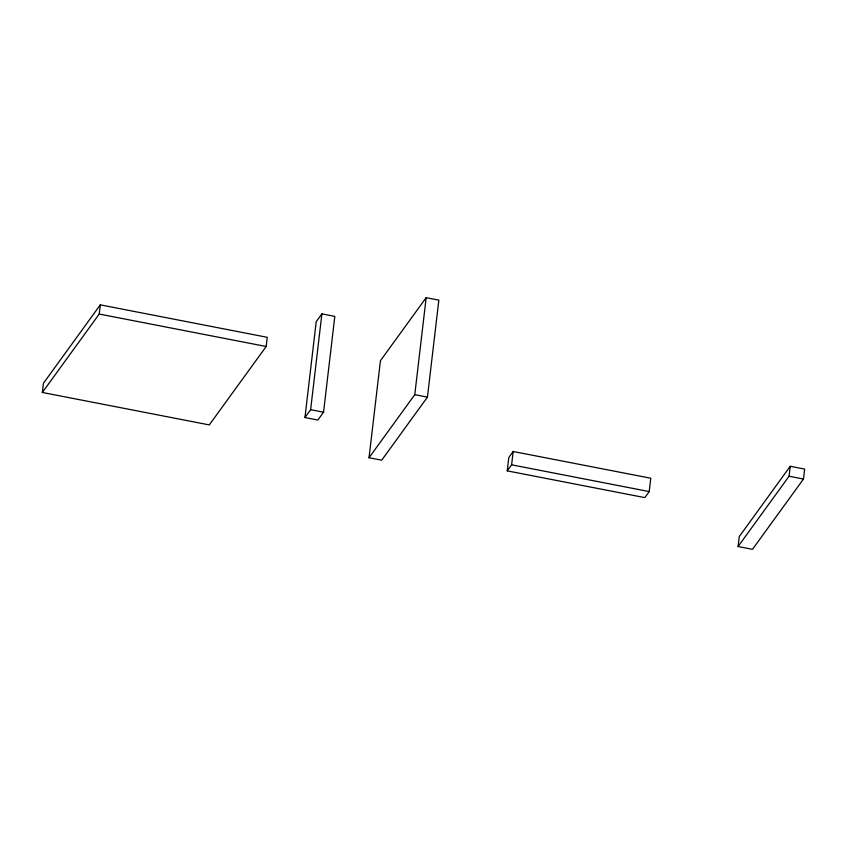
<?xml version="1.0" encoding="UTF-8"?>
<svg xmlns="http://www.w3.org/2000/svg" width="847" height="847" viewBox="0 0 847 847"><rect width="100%" height="100%" fill="white"/><g stroke="black" fill="none" stroke-linecap="round" stroke-linejoin="round"><path stroke-width="1.27" d="M42.35 392.468L43.43 383.278L100.306 304.856L267.25 337.318L266.17 346.497L209.294 424.919L42.35 392.468L99.226 314.046L100.306 304.856M304.952 417.529L316.206 321.701L321.892 313.866L334.809 316.376L323.554 412.203L317.869 420.038L304.952 417.529L310.627 409.694L321.892 313.866M369.038 457.729L380.43 360.727L426.168 297.668L438.841 300.134L427.449 397.127L381.711 460.196L369.038 457.729L414.776 394.67L426.168 297.668M507.226 470.868L508.793 457.539L513.176 451.493L650.782 478.237L649.215 491.578L644.821 497.623L507.226 470.868L511.609 464.823L513.176 451.493M738.086 546.537L739.251 536.585L790.24 466.284L804.65 469.079L803.485 479.031L752.485 549.332L738.086 546.537L789.076 476.226L790.24 466.284M99.226 314.046L266.17 346.497M414.776 394.67L427.449 397.127M789.076 476.226L803.485 479.031M310.627 409.694L323.554 412.203M511.609 464.823L649.215 491.578"/></g></svg>
